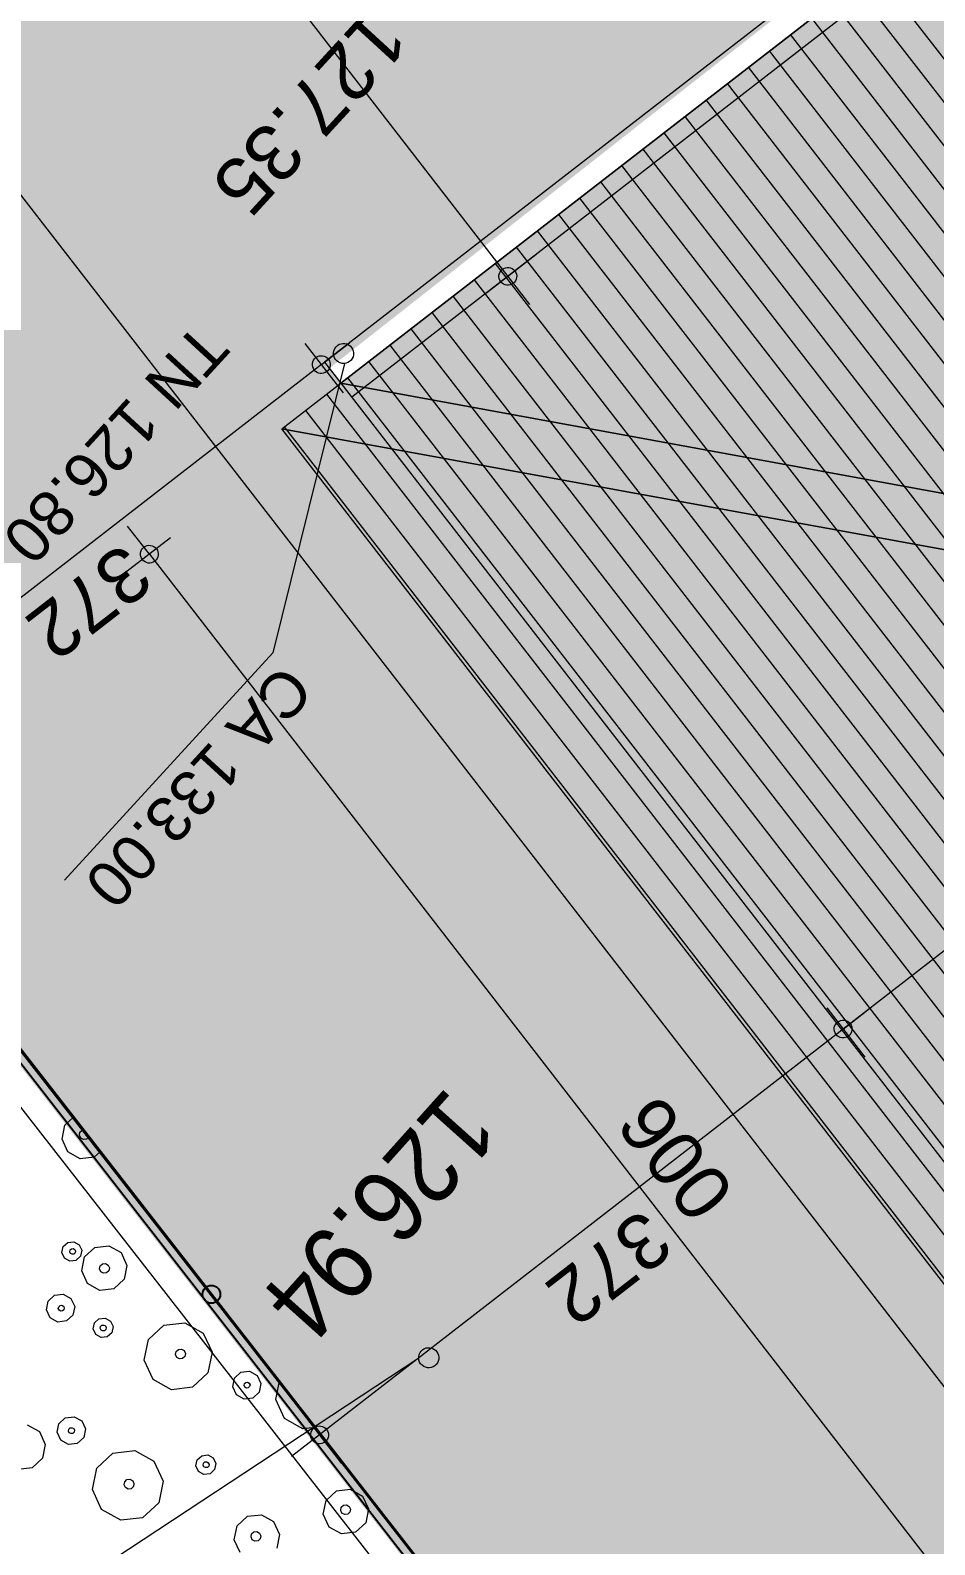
# Model space of a CAD drawing. Header units: metres. Extents: x -2858 to 512, y -1995 to 1252.
# Drawn here: x -934.09 to -929, y -876.12 to -867.61 of the extents above; entities that cross this region are included whole.
import ezdxf
from ezdxf.enums import TextEntityAlignment as Align
from ezdxf.lldxf.tags import DXFTag

# ---------------------------------------------------------------- set-up
doc = ezdxf.new("R2010")
doc.units = ezdxf.units.M
doc.header["$PDMODE"] = 33
doc.header["$PDSIZE"] = 0.1
for name, color, linetype in [('Calque commun', 7, 'Continuous'), ('Calque11', 7, 'Continuous'), ('Calque14', 7, 'Continuous'), ('Calque15', 7, 'Continuous'), ('Calque17', 7, 'Continuous'), ('Textes', 7, 'Continuous')]:
    doc.layers.add(name, color=color, linetype=linetype)
doc.styles.add('ARIAL', font='arial.ttf')
doc.styles.add('Arial11', font='arial.ttf', dxfattribs={"height": 0.154626})
doc.styles.add('Arial12', font='arial.ttf', dxfattribs={"width": 0.9, "height": 0.41584})
doc.styles.add('Arial17', font='arial.ttf', dxfattribs={"height": 0.253354})
tags = doc.linetypes.add('DASHDOT2', pattern=[0.5, 0.25, -0.125, 0, -0.125]).pattern_tags.tags
tags[10:11] = [DXFTag(74, 4), DXFTag(75, 0), DXFTag(340, '0'), DXFTag(46, 1.0), DXFTag(50, 0.0), DXFTag(44, 0.0), DXFTag(45, 0.0)]
tags[8:9] = [DXFTag(74, 4), DXFTag(75, 0), DXFTag(340, '0'), DXFTag(46, 1.0), DXFTag(50, 0.0), DXFTag(44, 0.0), DXFTag(45, 0.0)]
tags[6:7] = [DXFTag(74, 4), DXFTag(75, 0), DXFTag(340, '0'), DXFTag(46, 1.0), DXFTag(50, 0.0), DXFTag(44, 0.0), DXFTag(45, 0.0)]
tags[4:5] = [DXFTag(74, 4), DXFTag(75, 0), DXFTag(340, '0'), DXFTag(46, 1.0), DXFTag(50, 0.0), DXFTag(44, 0.0), DXFTag(45, 0.0)]
tags = doc.linetypes.add('HIDDEN', pattern=[0.375, 0.25, -0.125]).pattern_tags.tags
tags[6:7] = [DXFTag(74, 4), DXFTag(75, 0), DXFTag(340, '0'), DXFTag(46, 1.0), DXFTag(50, 0.0), DXFTag(44, 0.0), DXFTag(45, 0.0)]
tags[4:5] = [DXFTag(74, 4), DXFTag(75, 0), DXFTag(340, '0'), DXFTag(46, 1.0), DXFTag(50, 0.0), DXFTag(44, 0.0), DXFTag(45, 0.0)]
tags = doc.linetypes.add('HIDDENX2', pattern=[0.75, 0.5, -0.25]).pattern_tags.tags
tags[6:7] = [DXFTag(74, 4), DXFTag(75, 0), DXFTag(340, '0'), DXFTag(46, 1.0), DXFTag(50, 0.0), DXFTag(44, 0.0), DXFTag(45, 0.0)]
tags[4:5] = [DXFTag(74, 4), DXFTag(75, 0), DXFTag(340, '0'), DXFTag(46, 1.0), DXFTag(50, 0.0), DXFTag(44, 0.0), DXFTag(45, 0.0)]

# ---------------------------------------------------------------- blocks, each defined once
blk = doc.blocks.new('hatch8')
at = {"layer": 'Calque commun', "color": 6, "linetype": 'Continuous', "lineweight": 9}
for p, q in [((-23.5748, -20.5153), (-23.5748, -29.7153)), ((-23.4248, -20.5153), (-23.4248, -29.7153)), ((-23.2748, -20.5153), (-23.2748, -29.7153)), ((-23.1248, -20.5153), (-23.1248, -29.7153)), ((-22.9748, -20.5153), (-22.9748, -29.7153)), ((-22.8248, -20.5153), (-22.8248, -29.7153)), ((-22.6748, -20.5153), (-22.6748, -29.7153)), ((-22.5248, -20.5153), (-22.5248, -29.7153)), ((-22.3748, -20.5153), (-22.3748, -29.7153)), ((-22.2248, -20.5153), (-22.2248, -29.7153)), ((-22.0748, -20.5153), (-22.0748, -29.7153)), ((-21.9248, -20.5153), (-21.9248, -29.7153)), ((-21.7748, -20.5153), (-21.7748, -29.7153)), ((-21.6248, -20.5153), (-21.6248, -29.7153)), ((-21.4748, -20.5153), (-21.4748, -29.7153)), ((-21.3248, -20.5153), (-21.3248, -29.7153)), ((-21.1748, -20.5153), (-21.1748, -29.7153)), ((-21.0248, -20.5153), (-21.0248, -29.7153)), ((-20.8748, -20.5153), (-20.8748, -29.7153)), ((-20.7248, -20.5153), (-20.7248, -29.7153)), ((-20.5748, -20.5153), (-20.5748, -29.7153)), ((-20.4248, -20.5153), (-20.4248, -29.7153)), ((-20.2748, -20.5153), (-20.2748, -29.7153)), ((-20.1248, -20.5153), (-20.1248, -29.7153)), ((-19.9748, -20.5153), (-19.9748, -29.7153)), ((-19.8248, -20.5153), (-19.8248, -29.7153)), ((-19.6748, -20.5153), (-19.6748, -29.7153)), ((-19.5248, -20.5153), (-19.5248, -29.7153)), ((-19.3748, -20.5153), (-19.3748, -29.7153))]:
    blk.add_line(p, q, dxfattribs=at)
mesh = blk.add_polyface(dxfattribs=at)
corners = [(-39.1748, -20.5153), (-32.5653, -22.3507), (-39.1748, -29.7153), (-32.5653, -29.7153), (-25.9653, -22.3507), (-32.5653, -31.5507), (-25.9653, -31.5507), (-25.9653, -29.7153), (-19.3559, -29.7153), (-32.5653, -20.5153), (-25.9653, -20.5153), (-19.3559, -20.5153)]
mesh.append_faces([[corners[k] for k in face] for face in [(0, 1, 2), (7, 4, 8), (8, 4, 11)]], dxfattribs={"vtx0": -1, "vtx1": -1, "color": 6})
mesh.append_faces([[corners[k] for k in face] for face in [(7, 3, 4)]], dxfattribs={"vtx0": -1, "vtx1": -1, "vtx2": -1, "color": 6})
mesh.append_faces([[corners[k] for k in face] for face in [(3, 1, 4)]], dxfattribs={"vtx0": -1, "vtx2": -1, "color": 6})
mesh.append_faces([[corners[k] for k in face] for face in [(5, 3, 6), (9, 1, 0), (10, 11, 4)]], dxfattribs={"vtx1": -1, "color": 6})
mesh.append_faces([[corners[k] for k in face] for face in [(7, 6, 3), (3, 2, 1)]], dxfattribs={"vtx1": -1, "vtx2": -1, "color": 6})
blk = doc.blocks.new('toitvilla911-13')
at = {"layer": 'Calque commun', "linetype": 'Continuous', "lineweight": 9}
for color, points in [(23, [(-19.7748, -20.5153), (-26.3748, -20.5153), (-26.3748, -22.3507), (-32.5653, -22.3507), (-32.5653, -20.6153), (-32.5653, -20.5153), (-39.1748, -20.5153), (-39.1748, -25.1153), (-32.5653, -25.1153), (-32.5653, -26.9506), (-26.3748, -26.9506), (-26.3748, -25.1153), (-19.7653, -25.1153)]), (17, [(-26.1748, -31.5507), (-26.1748, -29.7153), (-19.7748, -29.7153), (-19.7653, -25.1153), (-26.1748, -25.1153), (-26.3653, -25.1153), (-26.3653, -26.9506), (-32.5653, -26.9506), (-32.5653, -25.1153), (-32.7653, -25.1153), (-39.1748, -25.1153), (-39.1748, -29.7153), (-32.7653, -29.7153), (-32.7653, -31.5507)])]:
    blk.add_hatch(color=color, dxfattribs=at).paths.add_polyline_path(points)
at = {"layer": 'Calque commun', "color": 6, "linetype": 'Continuous', "lineweight": 18}
blk.add_line((-26.3748, -25.1153), (-19.7653, -25.1153), dxfattribs=at)
at = {"layer": 'Calque commun', "color": 16, "linetype": 'HIDDEN', "lineweight": 18}
blk.add_line((-26.1748, -29.6153), (-19.7748, -29.6153), dxfattribs=at)
at = {"layer": 'Calque commun', "color": 0, "linetype": 'ByBlock', "lineweight": -2}
blk.add_blockref('hatch8', (0, 0), dxfattribs=at)
at = {"layer": 'Calque commun', "color": 9, "linetype": 'HIDDENX2', "lineweight": 18}
mesh = blk.add_polyface(dxfattribs=at)
corners = [(-25.0415, -29.7153), (-26.3748, -22.3507), (-26.1748, -29.7153), (-39.1748, -29.7153), (-33.5448, -29.7153), (-32.5748, -22.3507), (-26.1748, -31.5507), (-32.7653, -29.7153), (-19.7748, -20.5153), (-26.3748, -20.5153), (-32.7653, -31.5507), (-39.1748, -20.5153), (-19.7748, -29.7153), (-32.5748, -20.5153)]
mesh.append_faces([[corners[k] for k in face] for face in [(6, 7, 10), (11, 5, 13)]], dxfattribs={"vtx0": -1, "color": 9})
mesh.append_faces([[corners[k] for k in face] for face in [(0, 1, 2), (12, 1, 0)]], dxfattribs={"vtx0": -1, "vtx1": -1, "color": 9})
mesh.append_faces([[corners[k] for k in face] for face in [(2, 1, 7)]], dxfattribs={"vtx0": -1, "vtx1": -1, "vtx2": -1, "color": 9})
mesh.append_faces([[corners[k] for k in face] for face in [(7, 1, 5)]], dxfattribs={"vtx0": -1, "vtx2": -1, "color": 9})
mesh.append_faces([[corners[k] for k in face] for face in [(3, 4, 5), (6, 2, 7), (11, 3, 5), (12, 8, 1), (4, 7, 5)]], dxfattribs={"vtx1": -1, "vtx2": -1, "color": 9})
mesh.append_faces([[corners[k] for k in face] for face in [(8, 9, 1)]], dxfattribs={"vtx2": -1, "color": 9})
at = {"layer": 'Calque commun', "color": 16, "linetype": 'Continuous', "lineweight": 9}
mesh = blk.add_polyface(dxfattribs=at)
corners = [(-19.7748, -29.8653), (-19.7748, -29.7153), (-26.1748, -29.7153), (-26.1748, -29.8653)]
mesh.append_faces([[corners[k] for k in face] for face in [(0, 1, 2, 3)]], dxfattribs={"color": 16})
blk = doc.blocks.new('PointTopo_SPE')
at = {"layer": 'Calque commun', "color": 1, "linetype": 'ByBlock', "lineweight": -2}
blk.add_point((0, 0), dxfattribs=at)
blk = doc.blocks.new('geometrebondepartleger')
at = {"layer": 'Calque commun', "color": 3, "linetype": 'HIDDEN', "lineweight": 18}
blk.add_line((127.6994, 67.7265), (142.0277, 145.8978), dxfattribs=at)
at = {"layer": 'Calque commun', "color": 10, "linetype": 'DASHDOT2', "lineweight": 18, "flags": 128}
blk.add_lwpolyline([(45.2867, 98.0868), (42.9361, 93.8756), (22.4919, 69.3549), (46.896, 54.8213), (60.0219, 76.4824), (130.1549, 64.2531), (145.3143, 148.376), (109.3485, 154.881), (91.263, 130.1164), (87.3779, 124.8321), (86.3313, 123.2789), (83.8109, 118.8118), (74.9183, 102.5858), (72.6157, 98.3586), (63.0649, 85.9136), (45.1583, 97.9611)], close=True, dxfattribs=at)
at = {"layer": 'Calque11', "color": 7, "linetype": 'Continuous', "lineweight": 9}
blk.add_polyline3d([(125.0277, 35.9078, 79), (133.3383, 81.851, 79), (145.3136, 148.3761, 79)], dxfattribs=at)
at = {"layer": 'Calque17', "color": 1, "linetype": 'Continuous', "lineweight": 9}
for points in [[(125.174, 36.6886, 79), (126.5286, 44.1348, 79), (125.0378, 35.9435, 79), (126.4161, 43.4883, 79), (128.681, 56.0642, 79), (129.9759, 63.1341, 79), (132.1933, 75.6042, 79), (133.3383, 81.851, 79), (135.2222, 92.3412, 79), (136.4776, 99.3268, 79), (138.1727, 108.7115, 79), (140.4846, 121.4626, 79), (141.0933, 124.9318, 79)], [(125.3707, 36.6528, 79), (126.7254, 44.0992, 79), (125.2346, 35.9078, 79), (126.6129, 43.4526, 79), (128.8778, 56.0285, 79), (130.1727, 63.0986, 79), (132.3901, 75.5687, 79), (133.5351, 81.8153, 79), (135.4191, 92.3058, 79), (136.6745, 99.2914, 79), (138.3695, 108.676, 79), (140.6815, 121.4274, 79), (141.2903, 124.8972, 79)]]:
    blk.add_polyline3d(points, dxfattribs=at)
at = {"layer": 'Calque14', "color": 0, "linetype": 'ByBlock', "lineweight": -2}
blk.add_blockref('PointTopo_SPE', (136.4776, 99.3268, 205.9442), dxfattribs=at)
at = {"layer": 'Calque15', "color": 1, "linetype": 'ByBlock', "lineweight": -2, "style": 'Arial12', "width": 0.9}
blk.add_text('126.94', height=0.41584, dxfattribs=at).set_placement((134.7131, 99.9482, 205.9442), align=Align.TOP_LEFT)
blk = doc.blocks.new('new57')
at = {"layer": 'Calque commun', "color": 1, "linetype": 'Continuous', "lineweight": 9}
blk.add_arc((0, 0), 0.5, 0, 359.99941, dxfattribs=at)
blk = doc.blocks.new('DimLine13707')
at = {"layer": 'Calque commun', "color": 1, "linetype": 'Continuous', "lineweight": 9}
for p, q in [((63.3796, 84.9677), (65.0032, 93.82)), ((63.232, 84.9948), (63.5763, 84.9316)), ((63.3796, 84.9677), (63.3435, 84.771))]:
    blk.add_line(p, q, dxfattribs=at)
at = {"layer": 'Calque commun', "color": 1, "linetype": 'Continuous', "lineweight": 9, "xscale": 0.1000000037662431, "yscale": 0.1000000037662431, "zscale": 0.1000000037662431, "rotation": 79.60654510348367}
blk.add_blockref('new57', (63.3796, 84.9677), dxfattribs=at)
at = {"layer": 'Calque commun', "color": 1, "linetype": 'Continuous', "lineweight": 9, "style": 'ARIAL'}
blk.add_text('900', height=0.30925, rotation=79.60654, dxfattribs=at).set_placement((64.1816, 89.3957), align=Align.BOTTOM_CENTER)
blk = doc.blocks.new('new60')
at = {"layer": 'Calque commun', "color": 1, "linetype": 'Continuous', "lineweight": 9}
blk.add_arc((0, 0), 0.5, 0, 359.99941, dxfattribs=at)
blk = doc.blocks.new('DimLine13713')
at = {"layer": 'Calque commun', "color": 1, "linetype": 'Continuous', "lineweight": 9}
for p, q in [((60.8712, 85.4278), (60.9073, 85.6245)), ((59.6354, 78.6901), (60.8712, 85.4278)), ((61.0187, 85.4003), (60.6746, 85.4643))]:
    blk.add_line(p, q, dxfattribs=at)
at = {"layer": 'Calque commun', "color": 1, "linetype": 'Continuous', "lineweight": 9, "xscale": 0.1000000125172221, "yscale": 0.1000000125172221, "zscale": 0.1000000014901161, "rotation": 79.60663607975518}
blk.add_blockref('new60', (60.8712, 85.4278), dxfattribs=at)
blk = doc.blocks.new('pattern')
at = {"layer": 'Calque commun', "color": 54, "linetype": 'Continuous', "lineweight": 9}
for p, q in [((66.5561, 89.4661), (66.6242, 89.5063)), ((66.6242, 89.5063), (66.703, 89.4988)), ((66.703, 89.4988), (66.7623, 89.4464)), ((66.5247, 89.3935), (66.5561, 89.4661)), ((66.6245, 89.392), (66.6394, 89.4008)), ((66.6394, 89.4008), (66.6567, 89.3991)), ((66.6567, 89.3991), (66.6696, 89.3877)), ((66.7623, 89.4464), (66.7795, 89.3692)), ((66.5418, 89.3163), (66.5247, 89.3935)), ((66.6012, 89.2639), (66.5418, 89.3163)), ((66.6176, 89.3761), (66.6245, 89.392)), ((66.6214, 89.3592), (66.6176, 89.3761)), ((66.6344, 89.3478), (66.6214, 89.3592)), ((66.6516, 89.3461), (66.6344, 89.3478)), ((66.6665, 89.3549), (66.6516, 89.3461)), ((66.6734, 89.3708), (66.6665, 89.3549)), ((66.6696, 89.3877), (66.6734, 89.3708)), ((66.7795, 89.3692), (66.748, 89.2966)), ((66.6799, 89.2564), (66.6012, 89.2639)), ((66.748, 89.2966), (66.6799, 89.2564)), ((66.9967, 89.1885), (67.0648, 89.2287)), ((66.9652, 89.1159), (66.9967, 89.1885)), ((66.9824, 89.0387), (66.9652, 89.1159)), ((67.0657, 89.1001), (67.0725, 89.1159)), ((67.0694, 89.0832), (67.0657, 89.1001)), ((67.0824, 89.0717), (67.0694, 89.0832)), ((67.0725, 89.1159), (67.0874, 89.1247)), ((67.0996, 89.0701), (67.0824, 89.0717)), ((67.0874, 89.1247), (67.1047, 89.1231)), ((67.1145, 89.0789), (67.0996, 89.0701)), ((67.1047, 89.1231), (67.1176, 89.1116)), ((67.1214, 89.0947), (67.1145, 89.0789)), ((67.1176, 89.1116), (67.1214, 89.0947)), ((67.2201, 89.0916), (67.1886, 89.0191)), ((67.0417, 88.9863), (66.9824, 89.0387)), ((67.1205, 88.9788), (67.0417, 88.9863)), ((67.1886, 89.0191), (67.1205, 88.9788)), ((66.414, 88.9387), (66.4675, 88.8915)), ((66.4675, 88.8915), (66.4933, 88.7756)), ((66.4933, 88.7756), (66.4461, 88.6668)), ((66.4461, 88.6668), (66.3553, 88.6132)), ((66.9257, 88.6242), (66.9395, 88.656)), ((66.9395, 88.656), (66.9693, 88.6736)), ((66.9635, 88.6214), (66.9676, 88.6309)), ((66.9676, 88.6309), (66.9765, 88.6362)), ((66.9693, 88.6736), (67.0037, 88.6703)), ((66.9765, 88.6362), (66.9869, 88.6352)), ((66.9869, 88.6352), (66.9947, 88.6283)), ((66.9947, 88.6283), (66.9969, 88.6182)), ((67.0037, 88.6703), (67.0297, 88.6474)), ((67.0297, 88.6474), (67.0372, 88.6136)), ((66.4144, 88.4995), (66.4341, 88.5449)), ((66.4341, 88.5449), (66.4767, 88.57)), ((66.4767, 88.57), (66.5259, 88.5654)), ((66.5259, 88.5654), (66.563, 88.5326)), ((66.9332, 88.5904), (66.9257, 88.6242)), ((66.9592, 88.5675), (66.9332, 88.5904)), ((66.9936, 88.5642), (66.9592, 88.5675)), ((66.9657, 88.6112), (66.9635, 88.6214)), ((66.9735, 88.6044), (66.9657, 88.6112)), ((66.9838, 88.6034), (66.9735, 88.6044)), ((66.9928, 88.6087), (66.9838, 88.6034)), ((66.9969, 88.6182), (66.9928, 88.6087)), ((67.0234, 88.5818), (66.9936, 88.5642)), ((67.0372, 88.6136), (67.0234, 88.5818)), ((67.2112, 88.5016), (67.3176, 88.5645)), ((67.3176, 88.5645), (67.4407, 88.5527)), ((67.4407, 88.5527), (67.5333, 88.4709)), ((66.4252, 88.4513), (66.4144, 88.4995)), ((66.4766, 88.4944), (66.4807, 88.5039)), ((66.4789, 88.4843), (66.4766, 88.4944)), ((66.4867, 88.4774), (66.4789, 88.4843)), ((66.4807, 88.5039), (66.4897, 88.5092)), ((66.497, 88.4764), (66.4867, 88.4774)), ((66.4897, 88.5092), (66.5, 88.5082)), ((66.5059, 88.4817), (66.497, 88.4764)), ((66.5, 88.5082), (66.5078, 88.5014)), ((66.5101, 88.4912), (66.5059, 88.4817)), ((66.5078, 88.5014), (66.5101, 88.4912)), ((66.5737, 88.4844), (66.554, 88.439)), ((66.563, 88.5326), (66.5737, 88.4844)), ((67.162, 88.3882), (67.2112, 88.5016)), ((67.5333, 88.4709), (67.5602, 88.3503)), ((66.4622, 88.4186), (66.4252, 88.4513)), ((66.5115, 88.4139), (66.4622, 88.4186)), ((66.554, 88.439), (66.5115, 88.4139)), ((67.1889, 88.2676), (67.162, 88.3882)), ((67.3232, 88.3725), (67.3301, 88.3884)), ((67.327, 88.3556), (67.3232, 88.3725)), ((67.3301, 88.3884), (67.345, 88.3972)), ((67.345, 88.3972), (67.3622, 88.3955)), ((67.3622, 88.3955), (67.3752, 88.3841)), ((67.3752, 88.3841), (67.379, 88.3672)), ((67.34, 88.3441), (67.327, 88.3556)), ((67.3572, 88.3425), (67.34, 88.3441)), ((67.3721, 88.3513), (67.3572, 88.3425)), ((67.379, 88.3672), (67.3721, 88.3513)), ((67.5602, 88.3503), (67.511, 88.2369)), ((66.4395, 88.1141), (66.4867, 88.223)), ((66.4867, 88.223), (66.5889, 88.2833)), ((66.5889, 88.2833), (66.707, 88.2721)), ((66.707, 88.2721), (66.796, 88.1935)), ((67.2815, 88.1858), (67.1889, 88.2676)), ((67.511, 88.2369), (67.4046, 88.174)), ((66.5917, 88.1158), (66.6066, 88.1246)), ((66.6066, 88.1246), (66.6238, 88.1229)), ((66.6238, 88.1229), (66.6368, 88.1115)), ((66.796, 88.1935), (66.8218, 88.0777)), ((67.4046, 88.174), (67.2815, 88.1858)), ((66.4653, 87.9983), (66.4395, 88.1141)), ((66.5848, 88.0999), (66.5917, 88.1158)), ((66.5885, 88.083), (66.5848, 88.0999)), ((66.6015, 88.0716), (66.5885, 88.083)), ((66.6187, 88.0699), (66.6015, 88.0716)), ((66.6336, 88.0787), (66.6187, 88.0699)), ((66.6405, 88.0946), (66.6336, 88.0787)), ((66.6368, 88.1115), (66.6405, 88.0946)), ((66.8218, 88.0777), (66.7745, 87.9688)), ((66.5542, 87.9197), (66.4653, 87.9983)), ((66.7745, 87.9688), (66.6724, 87.9085)), ((67.2639, 87.9347), (67.2836, 87.9801)), ((67.2836, 87.9801), (67.3261, 88.0052)), ((67.3261, 88.0052), (67.3754, 88.0005)), ((67.3754, 88.0005), (67.4124, 87.9678)), ((67.4124, 87.9678), (67.4232, 87.9195)), ((66.6724, 87.9085), (66.5542, 87.9197)), ((67.2747, 87.8864), (67.2639, 87.9347)), ((67.3117, 87.8537), (67.2747, 87.8864)), ((67.3261, 87.9296), (67.3302, 87.9391)), ((67.3283, 87.9194), (67.3261, 87.9296)), ((67.3361, 87.9126), (67.3283, 87.9194)), ((67.3302, 87.9391), (67.3392, 87.9444)), ((67.3465, 87.9116), (67.3361, 87.9126)), ((67.3392, 87.9444), (67.3495, 87.9434)), ((67.3554, 87.9169), (67.3465, 87.9116)), ((67.3495, 87.9434), (67.3573, 87.9365)), ((67.3595, 87.9264), (67.3554, 87.9169)), ((67.3573, 87.9365), (67.3595, 87.9264)), ((67.4035, 87.8742), (67.3609, 87.849)), ((67.4232, 87.9195), (67.4035, 87.8742)), ((67.4671, 87.7971), (67.4986, 87.8697)), ((67.4986, 87.8697), (67.5667, 87.9099)), ((67.5667, 87.9099), (67.6455, 87.9024)), ((67.6455, 87.9024), (67.7048, 87.8501)), ((67.3609, 87.849), (67.3117, 87.8537)), ((67.4844, 87.7199), (67.4671, 87.7971)), ((66.7376, 87.6803), (66.7514, 87.712)), ((66.7514, 87.712), (66.7812, 87.7296)), ((66.7812, 87.7296), (66.8156, 87.7263)), ((66.7812, 87.6871), (66.7901, 87.6923)), ((66.7901, 87.6923), (66.8004, 87.6914)), ((66.8004, 87.6914), (66.8082, 87.6845)), ((66.8156, 87.7263), (66.8416, 87.7034)), ((66.8416, 87.7034), (66.8491, 87.6697)), ((66.7451, 87.6465), (66.7376, 87.6803)), ((66.771, 87.6236), (66.7451, 87.6465)), ((66.8055, 87.6203), (66.771, 87.6236)), ((66.777, 87.6775), (66.7812, 87.6871)), ((66.7793, 87.6674), (66.777, 87.6775)), ((66.7871, 87.6605), (66.7793, 87.6674)), ((66.7974, 87.6595), (66.7871, 87.6605)), ((66.8063, 87.6648), (66.7974, 87.6595)), ((66.8353, 87.6379), (66.8055, 87.6203)), ((66.8105, 87.6743), (66.8063, 87.6648)), ((66.8082, 87.6845), (66.8105, 87.6743)), ((66.8491, 87.6697), (66.8353, 87.6379)), ((66.4112, 87.4684), (66.4426, 87.541)), ((66.4426, 87.541), (66.5107, 87.5812)), ((66.5107, 87.5812), (66.5895, 87.5737)), ((66.5895, 87.5737), (66.6488, 87.5213)), ((66.6488, 87.5213), (66.666, 87.4441)), ((66.4284, 87.3912), (66.4112, 87.4684)), ((66.5114, 87.4607), (66.5183, 87.4766)), ((66.5152, 87.4438), (66.5114, 87.4607)), ((66.5281, 87.4324), (66.5152, 87.4438)), ((66.5183, 87.4766), (66.5332, 87.4854)), ((66.5332, 87.4854), (66.5504, 87.4838)), ((66.5602, 87.4395), (66.5453, 87.4307)), ((66.5504, 87.4838), (66.5634, 87.4723)), ((66.5671, 87.4554), (66.5602, 87.4395)), ((66.5634, 87.4723), (66.5671, 87.4554)), ((66.666, 87.4441), (66.6345, 87.3716)), ((66.7907, 87.43), (66.8103, 87.4754)), ((66.8103, 87.4754), (66.8529, 87.5005)), ((66.8516, 87.4278), (66.8557, 87.4373)), ((66.8529, 87.5005), (66.9021, 87.4958)), ((66.8557, 87.4373), (66.8647, 87.4426)), ((66.8647, 87.4426), (66.875, 87.4416)), ((66.875, 87.4416), (66.8828, 87.4347)), ((66.9021, 87.4958), (66.9392, 87.4631)), ((66.9392, 87.4631), (66.95, 87.4148)), ((66.4877, 87.3388), (66.4284, 87.3912)), ((66.5453, 87.4307), (66.5281, 87.4324)), ((66.6345, 87.3716), (66.5664, 87.3313)), ((66.8014, 87.3817), (66.7907, 87.43)), ((66.8385, 87.349), (66.8014, 87.3817)), ((66.8538, 87.4177), (66.8516, 87.4278)), ((66.8616, 87.4108), (66.8538, 87.4177)), ((66.872, 87.4098), (66.8616, 87.4108)), ((66.8809, 87.4151), (66.872, 87.4098)), ((66.885, 87.4246), (66.8809, 87.4151)), ((66.8828, 87.4347), (66.885, 87.4246)), ((66.9303, 87.3695), (66.8877, 87.3443)), ((66.95, 87.4148), (66.9303, 87.3695)), ((66.5664, 87.3313), (66.4877, 87.3388)), ((66.5352, 87.2628), (66.549, 87.2945)), ((66.549, 87.2945), (66.5788, 87.3121)), ((66.5708, 87.2624), (66.575, 87.2719)), ((66.575, 87.2719), (66.5839, 87.2772)), ((66.5788, 87.3121), (66.6132, 87.3088)), ((66.5839, 87.2772), (66.5942, 87.2762)), ((66.5942, 87.2762), (66.602, 87.2693)), ((66.602, 87.2693), (66.6043, 87.2592)), ((66.6132, 87.3088), (66.6392, 87.2859)), ((66.6392, 87.2859), (66.6467, 87.2521)), ((66.8877, 87.3443), (66.8385, 87.349)), ((66.5427, 87.229), (66.5352, 87.2628)), ((66.5686, 87.2061), (66.5427, 87.229)), ((66.6031, 87.2028), (66.5686, 87.2061)), ((66.5731, 87.2523), (66.5708, 87.2624)), ((66.5809, 87.2454), (66.5731, 87.2523)), ((66.5912, 87.2444), (66.5809, 87.2454)), ((66.6002, 87.2497), (66.5912, 87.2444)), ((66.6043, 87.2592), (66.6002, 87.2497)), ((66.6329, 87.2204), (66.6031, 87.2028)), ((66.6467, 87.2521), (66.6329, 87.2204)), ((66.0648, 87.0017), (66.1123, 86.9972)), ((66.1123, 86.9972), (66.1716, 86.9449)), ((66.1716, 86.9449), (66.1888, 86.8676)), ((66.0437, 86.8462), (66.0377, 86.8515)), ((66.0609, 86.8446), (66.0437, 86.8462)), ((66.046, 86.8976), (66.0488, 86.8992)), ((66.0488, 86.8992), (66.066, 86.8976)), ((66.0758, 86.8534), (66.0609, 86.8446)), ((66.066, 86.8976), (66.079, 86.8861)), ((66.0827, 86.8692), (66.0758, 86.8534)), ((66.079, 86.8861), (66.0827, 86.8692)), ((66.1888, 86.8676), (66.1573, 86.7951)), ((66.0892, 86.7548), (66.0214, 86.7613)), ((66.1573, 86.7951), (66.0892, 86.7548))]:
    blk.add_line(p, q, dxfattribs=at)
at = {"layer": 'Calque commun', "color": 7, "linetype": 'Continuous', "lineweight": 9}
mesh = blk.add_polyface(dxfattribs=at)
corners = [(70.8497, 113.5412), (53.8349, 19.1692), (74.7282, 106.3237), (76.0435, 113.5984), (74.769, 106.1763), (58.8077, 18.2701), (114.1703, 105.207), (114.1703, 98.5387)]
mesh.append_faces([[corners[k] for k in face] for face in [(3, 4, 6)]], dxfattribs={"vtx0": -1, "vtx1": -1, "color": 7})
mesh.append_faces([[corners[k] for k in face] for face in [(3, 2, 4)]], dxfattribs={"vtx0": -1, "vtx2": -1, "color": 7})
mesh.append_faces([[corners[k] for k in face] for face in [(5, 2, 1)]], dxfattribs={"vtx1": -1, "color": 7})
mesh.append_faces([[corners[k] for k in face] for face in [(0, 1, 2), (3, 0, 2)]], dxfattribs={"vtx1": -1, "vtx2": -1, "color": 7})
mesh.append_faces([[corners[k] for k in face] for face in [(4, 7, 6)]], dxfattribs={"vtx2": -1, "color": 7})
blk = doc.blocks.new('new295')
at = {"layer": 'Calque commun', "color": 1, "linetype": 'Continuous', "lineweight": 9}
blk.add_arc((0, 0), 0.5, 0, 359.99941, dxfattribs=at)
blk = doc.blocks.new('new296')
at = {"layer": 'Calque commun', "color": 1, "linetype": 'Continuous', "lineweight": 9}
blk.add_arc((0, 0), 0.5, 0, 359.99941, dxfattribs=at)
blk = doc.blocks.new('DimLine18414')
at = {"layer": 'Calque commun', "color": 1, "linetype": 'Continuous', "lineweight": 9}
for p, q in [((62.7391, 89.5077), (62.8015, 89.8521)), ((62.7659, 89.6553), (62.5691, 89.6914)), ((62.7659, 89.6553), (66.4296, 88.9834)), ((66.4021, 88.8359), (66.4662, 89.18)), ((66.4296, 88.9834), (66.6263, 88.9473))]:
    blk.add_line(p, q, dxfattribs=at)
at = {"layer": 'Calque commun', "color": 1, "linetype": 'Continuous', "lineweight": 9, "xscale": 0.1000000030440536, "yscale": 0.1000000030440536, "zscale": 0.1000000030440536, "rotation": 349.6066893352075}
for name, p in [('new295', (62.7659, 89.6553)), ('new296', (66.4296, 88.9834))]:
    blk.add_blockref(name, p, dxfattribs=at)
at = {"layer": 'Calque commun', "color": 1, "linetype": 'Continuous', "lineweight": 9, "style": 'ARIAL'}
blk.add_text('372', height=0.30925, rotation=349.6067, dxfattribs=at).set_placement((64.5995, 89.3292), align=Align.BOTTOM_CENTER)
blk = doc.blocks.new('new297')
at = {"layer": 'Calque commun', "color": 1, "linetype": 'Continuous', "lineweight": 9}
blk.add_arc((0, 0), 0.5, 0, 359.99941, dxfattribs=at)
blk = doc.blocks.new('new298')
at = {"layer": 'Calque commun', "color": 1, "linetype": 'Continuous', "lineweight": 9}
blk.add_arc((0, 0), 0.5, 0, 359.99941, dxfattribs=at)
blk = doc.blocks.new('DimLine18421')
at = {"layer": 'Calque commun', "color": 1, "linetype": 'Continuous', "lineweight": 9}
for p, q in [((61.9135, 84.8299), (61.9759, 85.1743)), ((61.9402, 84.9775), (61.7435, 85.0136)), ((61.9402, 84.9775), (65.5788, 84.3101)), ((65.5513, 84.1627), (65.6155, 84.5068)), ((65.5788, 84.3101), (65.7756, 84.2741))]:
    blk.add_line(p, q, dxfattribs=at)
at = {"layer": 'Calque commun', "color": 1, "linetype": 'Continuous', "lineweight": 9, "xscale": 0.10000000512455, "yscale": 0.10000000512455, "zscale": 0.10000000512455, "rotation": 349.6066591732983}
for name, p in [('new297', (61.9402, 84.9775)), ('new298', (65.5788, 84.3101))]:
    blk.add_blockref(name, p, dxfattribs=at)
at = {"layer": 'Calque commun', "color": 1, "linetype": 'Continuous', "lineweight": 9, "style": 'ARIAL'}
blk.add_text('372', height=0.30925, rotation=349.60666, dxfattribs=at).set_placement((63.7613, 84.6537), align=Align.BOTTOM_CENTER)

msp = doc.modelspace()

# ---------------------------------------------------------------- hatches: boundary and pattern name
at = {"layer": 'Calque commun', "linetype": 'Continuous', "lineweight": 9}
msp.add_hatch(color=61, dxfattribs=at).paths.add_polyline_path([(-918.2079, -893.8825), (-916.5629, -892.6296), (-917.5223, -891.3631), (-916.1075, -890.1747), (-921.7717, -882.6417), (-916.3827, -878.5909), (-915.2537, -880.1049), (-910.1333, -876.1781), (-913.9288, -871.1459), (-925.3159, -879.9973), (-925.4332, -879.8671), (-921.9658, -877.1299), (-923.7684, -874.7759), (-926.612, -876.9811), (-932.4056, -869.5053), (-927.375, -865.5524), (-931.3441, -860.2801), (-939.5198, -866.5326)])

# ---------------------------------------------------------------- linework, layer by layer
at = {"layer": 'Calque commun', "color": 160, "linetype": 'ByBlock', "lineweight": -2}
msp.add_line((-939.5958, -866.4144), (-927.8152, -881.534), dxfattribs=at)
at = {"layer": 'Calque commun', "color": 7, "linetype": 'Continuous', "lineweight": 9}
for p, q in [((-932.3217, -869.4794), (-932.7255, -871.107)), ((-932.7255, -871.107), (-933.8967, -872.3849)), ((-931.9045, -875.0707), (-934.5071, -876.786))]:
    msp.add_line(p, q, dxfattribs=at)
at = {"layer": 'Calque commun', "color": 7, "linetype": 'Continuous', "lineweight": 18}
for centre in [(-932.3271, -869.4231), (-931.8479, -875.069)]:
    msp.add_arc(centre, 0.0566, 318.16176, 318.16117, dxfattribs=at)

# ---------------------------------------------------------------- block references
at = {"layer": 'Calque commun', "color": 0, "linetype": 'ByBlock', "lineweight": -2}
for name, p, rotation in [('geometrebondepartleger', (-916.0371, -706.7784), 228.1617603435354), ('pattern', (-954.4467, -766.6559), 228.1617603435354), ('toitvilla911-13', (-929.7745, -905.192), 217.7683001003761)]:
    msp.add_blockref(name, p, dxfattribs=dict(at, rotation=rotation))
at = {"layer": 'Calque commun', "color": 1, "linetype": 'Continuous', "lineweight": 9, "rotation": 228.1617603435354}
for name in ['DimLine13713', 'DimLine18421', 'DimLine13707', 'DimLine18414']:
    msp.add_blockref(name, (-954.4467, -766.6559), dxfattribs=at)

# ---------------------------------------------------------------- texts
at = {"layer": 'Textes', "color": 5, "linetype": 'ByBlock', "lineweight": -2}
for s, height, style, p in [('TP 127.35', 0.31667, 'Arial11', (-931.779, -866.892)), ('TN 126.80', 0.25335, 'Arial17', (-933.2006, -869.1862)), ('CA 133.00', 0.25335, 'Arial17', (-932.7255, -871.107))]:
    msp.add_text(s, height=height, rotation=227.49389, dxfattribs=dict(at, style=style)).set_placement(p, align=Align.BOTTOM_LEFT)

doc.saveas('drawing.dxf')
